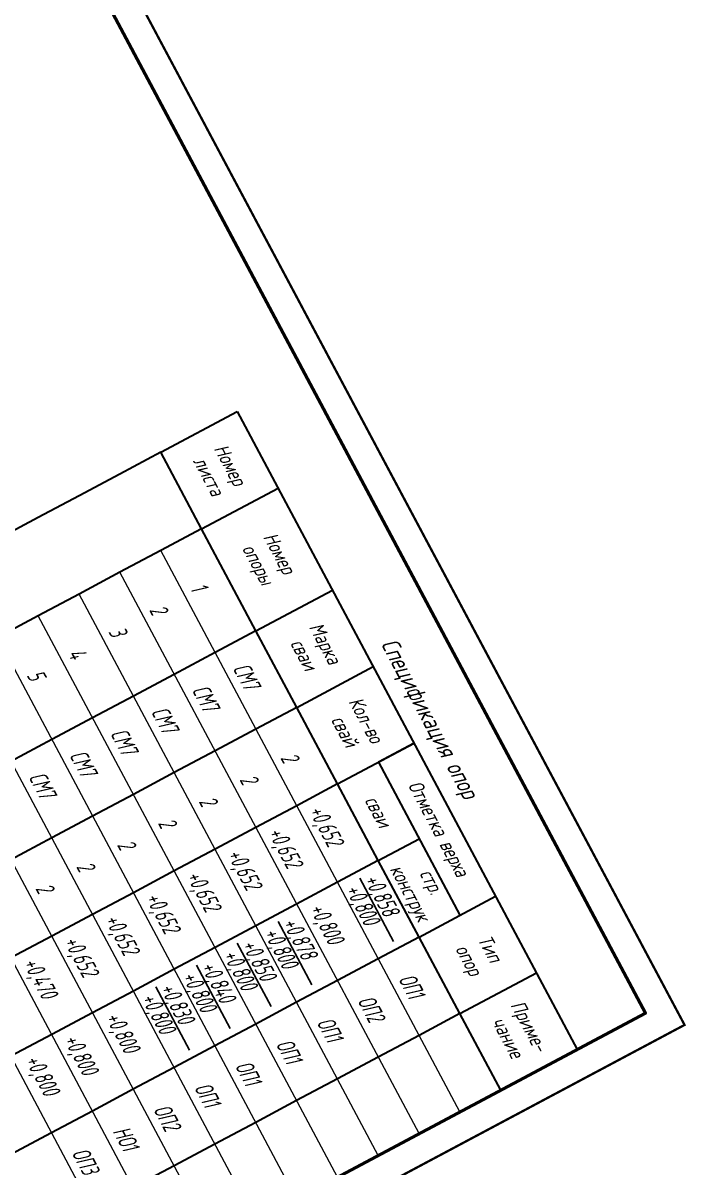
# Model space of a CAD drawing. Extents: x 5370511 to 5386565, y 1010429 to 1053793.
# Drawn here: x 5380255.5 to 5380370.2, y 1040396.7 to 1040594.6 of the extents above; entities that cross this region are included whole.
import ezdxf
from ezdxf.enums import TextEntityAlignment as Align

# ---------------------------------------------------------------- set-up
doc = ezdxf.new("R2010")
doc.units = 0
doc.layers.get('0').update_dxf_attribs({"linetype": 'CONTINUOUS'})
doc.styles.add('ГОСТ_НИПИ', font='gost_nipi.shx', dxfattribs={"oblique": 15})

# ---------------------------------------------------------------- blocks, each defined once
blk = doc.blocks.new('*U110')
at = {"lineweight": 50, "const_width": 0.4}
blk.add_lwpolyline([(-594, 420), (0, 420), (0, 0), (-594, 0)], close=True, dxfattribs=at)
at = {"lineweight": 50}
blk.add_lwpolyline([(-574, 5), (-5, 5), (-5, 415), (-574, 415)], close=True, dxfattribs=at)
at = {"style": 'ГОСТ_НИПИ', "oblique": 15}
blk.add_attdef('СКВОЗНАЯ_НУМЕРАЦИЯ', text='', height=3, dxfattribs=at).set_placement((-10, 411.5), align=Align.MIDDLE_CENTER)
at = {"style": 'ГОСТ_НИПИ', "oblique": 15, "width": 0.8}
for tag, p in [('ДАТА_СОГЛ_1', (-580.75, 146)), ('ДАТА_СОГЛ_2', (-575.75, 146)), ('ФАМИЛИЯ_СОГЛ_1', (-580.75, 111)), ('ФАМИЛИЯ_СОГЛ_2', (-575.75, 111)), ('ХАРАКТЕР_РАБОТЫ_СОГЛ_1', (-580.75, 91)), ('ХАРАКТЕР_РАБОТЫ_СОГЛ_2', (-575.75, 91))]:
    blk.add_attdef(tag, p, '', height=3, rotation=90, dxfattribs=at)
at = {"style": 'ГОСТ_НИПИ', "oblique": 15}
for tag, width, p in [('ОБОЗНАЧЕНИЕ_ДОКУМЕНТА', 0.8, (-65, 55)), ('НАИМЕНОВАНИЕ_ПРОЕКТА', 0.8, (-65, 42.5)), ('НАИМЕНОВАНИЕ_ОБЪЕКТА', 0.8, (-90, 27.5)), ('СТАДИЯ', 0.8, (-47.5, 25)), ('ЛИСТ', 0.8, (-32.5, 25)), ('ЛИСТОВ', 0.8, (-15, 25)), ('НАИМЕНОВАНИЕ_ЧЕРТЕЖА', 0.8, (-90, 12.5)), ('ПРЕДПРИЯТИЕ', 0.7, (-30.48, 12.55))]:
    blk.add_attdef(tag, text='', height=3, dxfattribs=dict(at, width=width)).set_placement(p, align=Align.MIDDLE_CENTER)
at = {"style": 'ГОСТ_НИПИ', "oblique": 15, "width": 0.8}
blk.add_attdef('РАЗРАБ', text='', height=3, dxfattribs=at).set_placement((-189.18, 32.18), align=Align.MIDDLE_LEFT)
for tag, p in [('ФАМИЛИЯ_5', (-169, 31)), ('ДАТА_1', (-134, 31)), ('ХАРАКТЕР_РАБОТЫ_1', (-189, 26)), ('ФАМИЛИЯ_1', (-169, 26)), ('ДАТА_2', (-134, 26)), ('ХАРАКТЕР_РАБОТЫ_2', (-189, 20.72)), ('ФАМИЛИЯ_2', (-169.15, 20.71)), ('ДАТА_3', (-134, 20.72)), ('ХАРАКТЕР_РАБОТЫ_3', (-189, 16)), ('ФАМИЛИЯ_3', (-169.01, 15.99)), ('ДАТА_4', (-134, 16)), ('ФАМИЛИЯ_6', (-169, 11)), ('ДАТА_5', (-134, 11)), ('ХАРАКТЕР_РАБОТЫ_4', (-189, 6)), ('ФАМИЛИЯ_4', (-169, 6)), ('ДАТА_6', (-134, 6))]:
    blk.add_attdef(tag, p, '', height=3, dxfattribs=at)
at = {"style": 'ГОСТ_НИПИ', "oblique": 15, "width": 0.8, "flags": 8}
blk.add_attdef('НКОНТР', text='', height=3, dxfattribs=at).set_placement((-189.36, 12.34), align=Align.MIDDLE_LEFT)
at = {"style": 'ГОСТ_НИПИ', "oblique": 15, "width": 0.8}
blk.add_attdef('ФОРМАТ', text='', height=3, dxfattribs=at).set_placement((-38.94, 0.42), align=Align.BOTTOM_CENTER)
blk = doc.blocks.new('*U642')
at = {"lineweight": 30}
for p, q in [((0, 0), (125, 0)), ((0, -15), (0, 0)), ((35, -15), (35, 0)), ((50, -15), (50, 0)), ((65, -15), (65, 0)), ((65, 0), (65, -7)), ((95, -15), (95, 0)), ((110, -15), (110, 0)), ((125, 0), (125, -15)), ((15, -15), (15, 0)), ((65, -7), (95, -7)), ((80, -15), (80, -7)), ((15, -15), (0, -15)), ((0, -15), (0, -23)), ((35, -15), (15, -15)), ((15, -15), (15, -23)), ((50, -15), (35, -15)), ((35, -15), (35, -23)), ((65, -15), (50, -15)), ((50, -15), (50, -23)), ((80, -15), (65, -15)), ((65, -15), (65, -23)), ((95, -15), (80, -15)), ((80, -15), (80, -23)), ((110, -15), (95, -15)), ((95, -15), (95, -23)), ((125, -15), (110, -15)), ((110, -15), (110, -23)), ((125, -23), (125, -15)), ((0, -23), (0, -31)), ((15, -23), (15, -31)), ((35, -23), (35, -31)), ((50, -23), (50, -31)), ((65, -23), (65, -31)), ((80, -23), (80, -31)), ((95, -23), (95, -31)), ((110, -23), (110, -31)), ((125, -31), (125, -23)), ((0, -31), (0, -39)), ((15, -31), (15, -39)), ((35, -31), (35, -39)), ((50, -31), (50, -39)), ((65, -31), (65, -39)), ((80, -31), (80, -39)), ((95, -31), (95, -39)), ((110, -31), (110, -39)), ((125, -39), (125, -31)), ((0, -39), (0, -47)), ((15, -39), (15, -47)), ((35, -39), (35, -47)), ((50, -39), (50, -47)), ((65, -39), (65, -47)), ((80, -39), (80, -47)), ((95, -39), (95, -47)), ((110, -39), (110, -47)), ((125, -47), (125, -39)), ((15, -47), (15, -55)), ((35, -47), (35, -55)), ((50, -47), (50, -55)), ((65, -47), (65, -55)), ((80, -47), (80, -55)), ((95, -47), (95, -55)), ((110, -47), (110, -55)), ((35, -55), (35, -63)), ((50, -55), (50, -63)), ((65, -55), (65, -63)), ((80, -55), (80, -63)), ((95, -55), (95, -63)), ((110, -55), (110, -63)), ((50, -63), (50, -71)), ((65, -63), (65, -71)), ((80, -63), (80, -71)), ((95, -63), (95, -71)), ((110, -63), (110, -71)), ((65, -71), (65, -79)), ((80, -71), (80, -79)), ((95, -71), (95, -79)), ((110, -71), (110, -79)), ((80, -79), (80, -87)), ((95, -79), (95, -87)), ((95, -87), (95, -95))]:
    blk.add_line(p, q, dxfattribs=at)
at = {"lineweight": 20}
for p, q in [((125, -23), (15, -23)), ((125, -31), (15, -31)), ((125, -31), (15, -31)), ((125, -39), (15, -39)), ((125, -39), (15, -39)), ((125, -47), (15, -47)), ((125, -47), (15, -47)), ((125, -55), (15, -55)), ((125, -55), (15, -55)), ((125, -63), (15, -63)), ((125, -63), (15, -63)), ((125, -71), (15, -71)), ((125, -71), (15, -71)), ((125, -79), (15, -79)), ((125, -79), (15, -79)), ((125, -87), (15, -87)), ((125, -87), (15, -87))]:
    blk.add_line(p, q, dxfattribs=at)
at = {"lineweight": 20, "attachment_point": 5, "style": 'ГОСТ_НИПИ'}
for s, insert, char_height, width in [('Спецификация опор', (62.47, 4.05), 3, 124.9459), ('Отметка верха', (80, -3.5), 2.5, 30), ('Номер\\Pопоры', (25, -7.5), 2.5, 20), ('Тип\\Pопор', (102.5, -7.5), 2.5, 15), ('Номер\\Pлиста', (7.5, -7.5), 2.5, 15), ('Марка\\Pсваи', (42.5, -7.5), 2.5, 15), ('Кол-во\\Pсвай', (57.5, -7.5), 2.5, 15), ('Приме-\\Pчание', (117.5, -7.5), 2.5, 15), ('стр.\\Pконструк', (87.5, -11), 2.5, 15), ('сваи', (72.5, -11), 2.5, 15)]:
    blk.add_mtext(s, dxfattribs=dict(at, insert=insert, char_height=char_height, width=width))

msp = doc.modelspace()

# ---------------------------------------------------------------- linework, layer by layer
for points in [[(5380313.765, 1040446.705), (5380319.601, 1040435.753)], [(5380299.644, 1040439.181), (5380305.48, 1040428.229)], [(5380292.584, 1040435.42), (5380298.42, 1040424.467)], [(5380285.524, 1040431.658), (5380291.359, 1040420.705)], [(5380278.463, 1040427.896), (5380284.299, 1040416.943)]]:
    msp.add_lwpolyline(points)

# ---------------------------------------------------------------- block references
at = {"rotation": 298.0491553101125}
for name, p in [('*U110', (5379999.257, 1040223.803)), ('*U642', (5380292.585, 1040527.392))]:
    msp.add_blockref(name, p, dxfattribs=at)

# ---------------------------------------------------------------- texts
at = {"style": 'ГОСТ_НИПИ', "oblique": 15, "width": 0.8}
for s, p in [('1', (5380284.344, 1040496.826)), ('2', (5380277.284, 1040493.064)), ('3', (5380270.224, 1040489.302)), ('4', (5380263.163, 1040485.54)), ('СМ7', (5380291.738, 1040482.949)), ('5', (5380256.103, 1040481.778)), ('СМ7', (5380284.677, 1040479.188)), ('СМ7', (5380277.617, 1040475.426)), ('СМ7', (5380270.557, 1040471.664)), ('СМ7', (5380263.496, 1040467.902)), ('2', (5380299.976, 1040467.488)), ('СМ7', (5380256.436, 1040464.14)), ('2', (5380292.915, 1040463.726)), ('2', (5380285.855, 1040459.964)), ('+0,652', (5380304.813, 1040458.409)), ('2', (5380278.795, 1040456.203)), ('+0,652', (5380297.753, 1040454.647)), ('2', (5380271.734, 1040452.441)), ('+0,652', (5380290.692, 1040450.885)), ('2', (5380264.674, 1040448.679)), ('+0,652', (5380283.632, 1040447.124)), ('2', (5380257.614, 1040444.917)), ('+0,858', (5380314.381, 1040446.511)), ('+0,652', (5380276.572, 1040443.362)), ('+0,800', (5380311.131, 1040444.779)), ('+0,800', (5380304.943, 1040441.482)), ('+0,652', (5380269.511, 1040439.6)), ('+0,800', (5380297.011, 1040437.256)), ('+0,878', (5380300.26, 1040438.987)), ('+0,652', (5380262.451, 1040435.838)), ('+0,850', (5380293.2, 1040435.225)), ('+0,800', (5380289.95, 1040433.494)), ('+0,470', (5380255.391, 1040432.076)), ('+0,840', (5380286.14, 1040431.463)), ('+0,800', (5380282.89, 1040429.732)), ('ОП1', (5380320.365, 1040429.221)), ('+0,830', (5380279.079, 1040427.702)), ('+0,800', (5380275.83, 1040425.97)), ('ОП2', (5380313.304, 1040425.459)), ('+0,800', (5380269.641, 1040422.673)), ('ОП1', (5380306.244, 1040421.697)), ('+0,800', (5380262.444, 1040418.838)), ('ОП1', (5380299.184, 1040417.936)), ('+0,800', (5380255.759, 1040415.276)), ('ОП1', (5380292.123, 1040414.174)), ('ОП1', (5380285.063, 1040410.412)), ('ОП2', (5380278.003, 1040406.65)), ('НО1', (5380270.942, 1040402.888)), ('ОП3', (5380263.882, 1040399.126))]:
    msp.add_text(s, height=3, rotation=298.04916, dxfattribs=at).set_placement(p)

doc.saveas('drawing.dxf')
